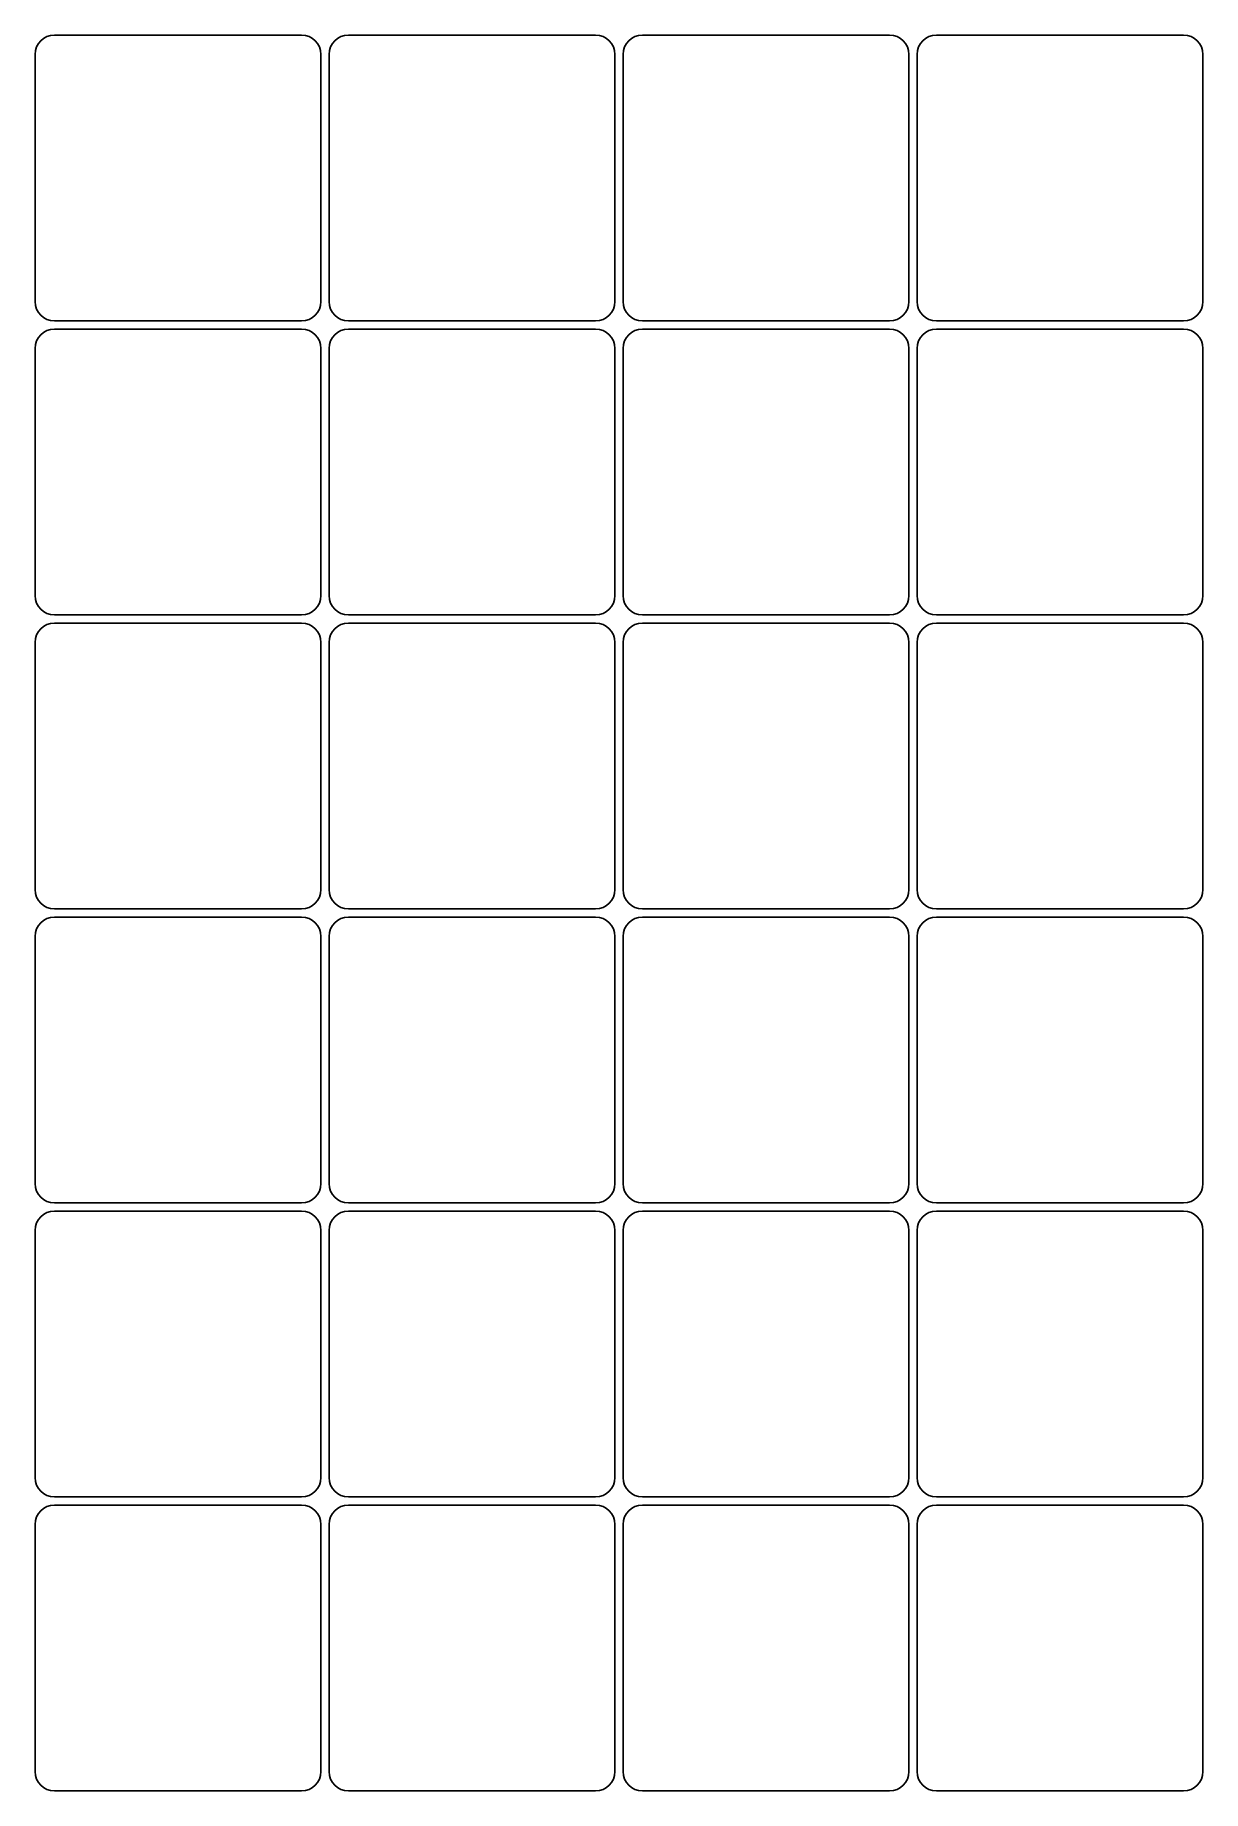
# Model space of a CAD drawing. Header units: inches. Extents: x 0.9 to 8.1, y -11.2 to -0.4.
import ezdxf

# ---------------------------------------------------------------- set-up
doc = ezdxf.new("R2010")
doc.units = ezdxf.units.IN

msp = doc.modelspace()

# ---------------------------------------------------------------- linework, layer by layer
for p, q in [((2.582, -0.4), (1.068, -0.4)), ((4.382, -0.4), (2.868, -0.4)), ((6.182, -0.4), (4.668, -0.4)), ((7.982, -0.4), (6.468, -0.4)), ((0.95, -0.518), (0.95, -2.032)), ((2.7, -2.032), (2.7, -0.518)), ((2.75, -0.518), (2.75, -2.032)), ((4.5, -2.032), (4.5, -0.518)), ((4.55, -0.518), (4.55, -2.032)), ((6.3, -2.032), (6.3, -0.518)), ((6.35, -0.518), (6.35, -2.032)), ((8.1, -2.032), (8.1, -0.518)), ((1.068, -2.15), (2.582, -2.15)), ((2.868, -2.15), (4.382, -2.15)), ((4.668, -2.15), (6.182, -2.15)), ((6.468, -2.15), (7.982, -2.15)), ((2.582, -2.2), (1.068, -2.2)), ((4.382, -2.2), (2.868, -2.2)), ((6.182, -2.2), (4.668, -2.2)), ((7.982, -2.2), (6.468, -2.2)), ((0.95, -2.318), (0.95, -3.832)), ((2.7, -3.832), (2.7, -2.318)), ((2.75, -2.318), (2.75, -3.832)), ((4.5, -3.832), (4.5, -2.318)), ((4.55, -2.318), (4.55, -3.832)), ((6.3, -3.832), (6.3, -2.318)), ((6.35, -2.318), (6.35, -3.832)), ((8.1, -3.832), (8.1, -2.318)), ((1.068, -3.95), (2.582, -3.95)), ((2.868, -3.95), (4.382, -3.95)), ((4.668, -3.95), (6.182, -3.95)), ((6.468, -3.95), (7.982, -3.95)), ((2.582, -4), (1.068, -4)), ((4.382, -4), (2.868, -4)), ((6.182, -4), (4.668, -4)), ((7.982, -4), (6.468, -4)), ((0.95, -4.118), (0.95, -5.632)), ((2.7, -5.632), (2.7, -4.118)), ((2.75, -4.118), (2.75, -5.632)), ((4.5, -5.632), (4.5, -4.118)), ((4.55, -4.118), (4.55, -5.632)), ((6.3, -5.632), (6.3, -4.118)), ((6.35, -4.118), (6.35, -5.632)), ((8.1, -5.632), (8.1, -4.118)), ((1.068, -5.75), (2.582, -5.75)), ((2.582, -5.8), (1.068, -5.8)), ((2.868, -5.75), (4.382, -5.75)), ((4.382, -5.8), (2.868, -5.8)), ((4.668, -5.75), (6.182, -5.75)), ((6.182, -5.8), (4.668, -5.8)), ((6.468, -5.75), (7.982, -5.75)), ((7.982, -5.8), (6.468, -5.8)), ((0.95, -5.918), (0.95, -7.432)), ((2.7, -7.432), (2.7, -5.918)), ((2.75, -5.918), (2.75, -7.432)), ((4.5, -7.432), (4.5, -5.918)), ((4.55, -5.918), (4.55, -7.432)), ((6.3, -7.432), (6.3, -5.918)), ((6.35, -5.918), (6.35, -7.432)), ((8.1, -7.432), (8.1, -5.918)), ((1.068, -7.55), (2.582, -7.55)), ((2.582, -7.6), (1.068, -7.6)), ((2.868, -7.55), (4.382, -7.55)), ((4.382, -7.6), (2.868, -7.6)), ((4.668, -7.55), (6.182, -7.55)), ((6.182, -7.6), (4.668, -7.6)), ((6.468, -7.55), (7.982, -7.55)), ((7.982, -7.6), (6.468, -7.6)), ((0.95, -7.718), (0.95, -9.232)), ((2.7, -9.232), (2.7, -7.718)), ((2.75, -7.718), (2.75, -9.232)), ((4.5, -9.232), (4.5, -7.718)), ((4.55, -7.718), (4.55, -9.232)), ((6.3, -9.232), (6.3, -7.718)), ((6.35, -7.718), (6.35, -9.232)), ((8.1, -9.232), (8.1, -7.718)), ((1.068, -9.35), (2.582, -9.35)), ((2.868, -9.35), (4.382, -9.35)), ((4.668, -9.35), (6.182, -9.35)), ((6.468, -9.35), (7.982, -9.35)), ((2.582, -9.4), (1.068, -9.4)), ((4.382, -9.4), (2.868, -9.4)), ((6.182, -9.4), (4.668, -9.4)), ((7.982, -9.4), (6.468, -9.4)), ((0.95, -9.518), (0.95, -11.032)), ((2.7, -11.032), (2.7, -9.518)), ((2.75, -9.518), (2.75, -11.032)), ((4.5, -11.032), (4.5, -9.518)), ((4.55, -9.518), (4.55, -11.032)), ((6.3, -11.032), (6.3, -9.518)), ((6.35, -9.518), (6.35, -11.032)), ((8.1, -11.032), (8.1, -9.518)), ((1.068, -11.15), (2.582, -11.15)), ((2.868, -11.15), (4.382, -11.15)), ((4.668, -11.15), (6.182, -11.15)), ((6.468, -11.15), (7.982, -11.15))]:
    msp.add_line(p, q)
for centre, start, end in [((1.068, -0.518), 90, 180), ((2.582, -0.518), 0, 90), ((2.868, -0.518), 90, 180), ((4.382, -0.518), 0, 90), ((4.668, -0.518), 90, 180), ((6.182, -0.518), 0, 90), ((6.468, -0.518), 90, 180), ((7.982, -0.518), 0, 90), ((1.068, -2.032), 180, 270), ((2.582, -2.032), 270, 360), ((2.868, -2.032), 180, 270), ((4.382, -2.032), 270, 360), ((4.668, -2.032), 180, 270), ((6.182, -2.032), 270, 360), ((6.468, -2.032), 180, 270), ((7.982, -2.032), 270, 360), ((1.068, -2.318), 90, 180), ((2.582, -2.318), 0, 90), ((2.868, -2.318), 90, 180), ((4.382, -2.318), 0, 90), ((4.668, -2.318), 90, 180), ((6.182, -2.318), 0, 90), ((6.468, -2.318), 90, 180), ((7.982, -2.318), 0, 90), ((1.068, -3.832), 180, 270), ((2.582, -3.832), 270, 360), ((2.868, -3.832), 180, 270), ((4.382, -3.832), 270, 360), ((4.668, -3.832), 180, 270), ((6.182, -3.832), 270, 360), ((6.468, -3.832), 180, 270), ((7.982, -3.832), 270, 360), ((1.068, -4.118), 90, 180), ((2.582, -4.118), 0, 90), ((2.868, -4.118), 90, 180), ((4.382, -4.118), 0, 90), ((4.668, -4.118), 90, 180), ((6.182, -4.118), 0, 90), ((6.468, -4.118), 90, 180), ((7.982, -4.118), 0, 90), ((1.068, -5.632), 180, 270), ((2.582, -5.632), 270, 360), ((2.868, -5.632), 180, 270), ((4.382, -5.632), 270, 360), ((4.668, -5.632), 180, 270), ((6.182, -5.632), 270, 360), ((6.468, -5.632), 180, 270), ((7.982, -5.632), 270, 360), ((1.068, -5.918), 90, 180), ((2.582, -5.918), 0, 90), ((2.868, -5.918), 90, 180), ((4.382, -5.918), 0, 90), ((4.668, -5.918), 90, 180), ((6.182, -5.918), 0, 90), ((6.468, -5.918), 90, 180), ((7.982, -5.918), 0, 90), ((1.068, -7.432), 180, 270), ((2.582, -7.432), 270, 360), ((2.868, -7.432), 180, 270), ((4.382, -7.432), 270, 360), ((4.668, -7.432), 180, 270), ((6.182, -7.432), 270, 360), ((6.468, -7.432), 180, 270), ((7.982, -7.432), 270, 360), ((1.068, -7.718), 90, 180), ((2.582, -7.718), 0, 90), ((2.868, -7.718), 90, 180), ((4.382, -7.718), 0, 90), ((4.668, -7.718), 90, 180), ((6.182, -7.718), 0, 90), ((6.468, -7.718), 90, 180), ((7.982, -7.718), 0, 90), ((1.068, -9.232), 180, 270), ((2.582, -9.232), 270, 360), ((2.868, -9.232), 180, 270), ((4.382, -9.232), 270, 360), ((4.668, -9.232), 180, 270), ((6.182, -9.232), 270, 360), ((6.468, -9.232), 180, 270), ((7.982, -9.232), 270, 360), ((1.068, -9.518), 90, 180), ((2.582, -9.518), 0, 90), ((2.868, -9.518), 90, 180), ((4.382, -9.518), 0, 90), ((4.668, -9.518), 90, 180), ((6.182, -9.518), 0, 90), ((6.468, -9.518), 90, 180), ((7.982, -9.518), 0, 90), ((1.068, -11.032), 180, 270), ((2.582, -11.032), 270, 360), ((2.868, -11.032), 180, 270), ((4.382, -11.032), 270, 360), ((4.668, -11.032), 180, 270), ((6.182, -11.032), 270, 360), ((6.468, -11.032), 180, 270), ((7.982, -11.032), 270, 360)]:
    msp.add_arc(centre, 0.118, start, end)

doc.saveas('drawing.dxf')
